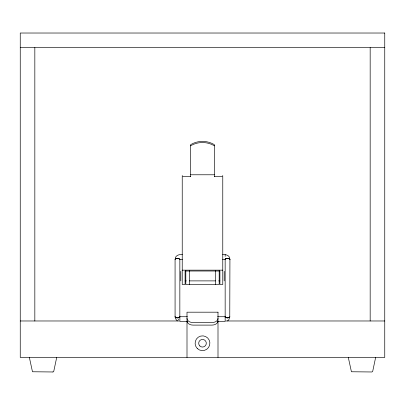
<?xml version="1.0" encoding="UTF-8"?>
<svg xmlns="http://www.w3.org/2000/svg" width="405" height="405" viewBox="0 0 405 405"><rect width="100%" height="100%" fill="white"/><g stroke="black" fill="none" stroke-linecap="round" stroke-linejoin="round"><path stroke-width="0.61" d="M229.868 316.664C229.949 318.092 225.869 318.416 225.19 317.009L225.382 316.513M56.7 357.428L53.713 371.542L52.928 371.977M375.637 357.428L372.656 371.542L371.871 371.977L351.424 371.76L348.3 357.428M229.924 259.291L229.767 317.231M175.076 316.912L175.076 259.291L175.775 258.689L177.461 258.441L179.147 258.689L179.845 259.291L179.845 316.912M179.845 259.291L179.602 259.656L179.82 259.159C178.605 258.132 176.251 258.132 175.092 259.205L175.142 259.468M175.254 258.051C176.114 255.003 179.628 254.244 182.387 254.659M229.579 318.391L228.395 320.264L227.443 320.932M178.544 319.965L178.433 319.175M190.578 145.851L191.767 145.167A21.46 19.703 0 0 1 213.232 145.167L214.422 145.851M229.736 317.307L227.807 317.834M225.474 258.866L227.539 258.441L229.6 258.866A2.384 0.85 0 0 1 229.843 259.514M225.712 258.755L227.939 258.451L229.493 258.795A2.384 0.85 0 0 1 229.913 259.428M227.731 317.869L225.474 317.399A2.384 0.972 0 0 1 225.474 316.421M227.899 317.864L228.152 317.849M20.25 47.603L384.75 47.603M190.578 174.778L214.422 174.778M190.578 176.377L182.23 176.377L182.23 284.462L185.095 284.462L185.095 271.011L219.905 271.011L219.905 284.462L222.77 284.462L222.77 176.377L214.422 176.377M222.659 254.659C225.413 254.244 228.911 255.018 229.772 258.051M225.155 256.426L225.175 254.659M179.871 259.428L182.387 259.428M222.639 259.428L225.155 259.428M182.23 270.155L222.77 270.155M185.095 280.888L186.335 280.888M189.444 280.888L215.556 280.888M218.665 280.888L219.905 280.888M187.419 316.725L179.871 316.725L179.871 321.494L187.419 321.494M217.606 316.725L225.155 316.725M20.25 320.978L179.091 320.978M225.909 320.978L384.75 320.978M217.606 321.494L225.155 321.494L225.155 259.291M52.934 371.977L32.481 371.76L29.357 357.428M177.587 320.912L176.519 320.122L175.294 318.178M370.17 47.603L370.17 320.978M224.198 271.35L224.198 280.888M222.77 175.395L222.77 175.689M219.191 270.56L219.191 284.462L185.809 284.462L185.809 270.56M218.001 321.261L218.001 357.428M215.617 270.56L215.617 284.462M214.422 176.681L214.422 144.717L213.232 144.033A21.46 19.703 0 0 0 191.767 144.033L190.578 144.717L190.578 176.681M189.383 270.56L189.383 284.462M186.999 321.261L186.999 357.428M182.23 175.395L182.23 175.689M180.802 271.35L180.802 280.888M34.83 47.603L34.83 320.978M225.474 259.716A2.384 0.85 0 0 1 225.686 258.755M179.526 316.421A2.384 0.972 0 0 1 177.775 317.874A2.384 0.972 0 0 1 175.157 316.659M179.618 316.518A2.359 0.962 0 0 1 177.835 317.859A2.359 0.962 0 0 1 175.117 316.811M218.001 318.37A5.964 4.207 0 0 1 212.038 322.577L192.962 322.577A5.964 4.207 0 0 1 186.999 318.37M384.75 33.023L20.25 33.023L20.25 357.428L384.75 357.428L384.75 33.023M218.001 312.189L186.999 312.189L186.999 320.897A5.964 4.207 0 0 0 192.962 325.104L212.038 325.104A5.964 4.207 0 0 0 218.001 320.897L218.001 312.189M197.275 348.472A7.391 7.391 0 0 0 209.638 345.156A7.391 7.391 0 0 0 200.586 336.104A7.391 7.391 0 0 0 197.275 348.472M199.802 345.941A3.817 3.817 0 0 0 206.185 344.23A3.817 3.817 0 0 0 201.513 339.557A3.817 3.817 0 0 0 199.802 345.941"/></g></svg>
